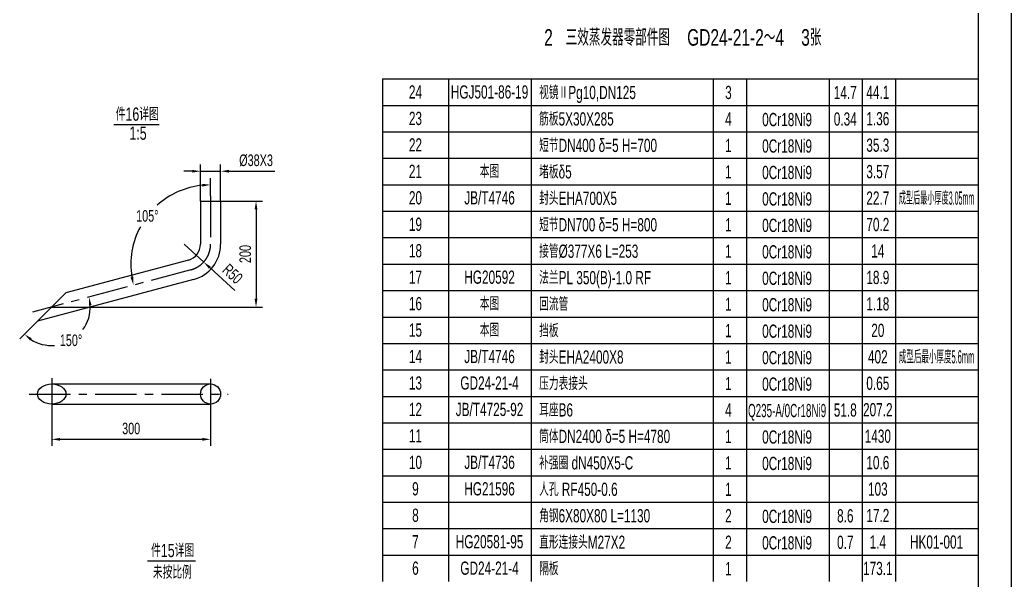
# Model space of a CAD drawing. Header units: millimetres. Extents: x -625 to 14225, y -250 to 20775.
# Drawn here: x 6736 to 14225, y 4023 to 8259 of the extents above; entities that cross this region are included whole.
import ezdxf
from ezdxf.enums import TextEntityAlignment as Align

# ---------------------------------------------------------------- set-up
doc = ezdxf.new("R2010")
doc.units = ezdxf.units.MM
doc.header["$LTSCALE"] = 250
doc.linetypes.add('CENTER', pattern=[2, 1.25, -0.25, 0.25, -0.25])
for name, color, linetype in [('1轮廓实线层', 7, 'Continuous'), ('2细线层', 4, 'Continuous'), ('3中心线层', 1, 'CENTER'), ('6文字层', 3, 'Continuous'), ('图框层', 7, 'Continuous')]:
    doc.layers.add(name, color=color, linetype=linetype)
doc.styles.add('HZ', font='hztxt_e.shx', dxfattribs={"width": 0.7, "bigfont": 'HZTXT.shx'})
doc.styles.add('TH_GBDIM', font='hztxt_e.shx', dxfattribs={"width": 0.7, "bigfont": 'hztxt.shx'})
doc.dimstyles.new('TH_GBDIM', dxfattribs={"dimscale": 25, "dimtxt": 3.5, "dimasz": 2.5, "dimexe": 2, "dimexo": 0, "dimgap": 1.5, "dimtad": 1, "dimdec": 1, "dimzin": 0, "dimdsep": 46, "dimtxsty": 'TH_GBDIM', "dimcen": 2.5, "dimclrd": 130, "dimclre": 130, "dimclrt": 3, "dimadec": 0, "dimazin": 0, "dimtfac": 0.714286, "dimtdec": 1, "dimtmove": 0, "dimatfit": 3, "dimfxl": 0, "dimtzin": 0, "dimlwd": -1, "dimlwe": -1, "dimarcsym": 0})

# ---------------------------------------------------------------- blocks, each defined once
blk = doc.blocks.new('PC_MXB_BLOCK')
at = {"layer": '1轮廓实线层'}
for p, q in [((-180, 8), (-180, 0)), ((0, 8), (0, 0))]:
    blk.add_line(p, q, dxfattribs=at)
at = {"layer": '2细线层'}
for p, q in [((-180, 8), (0, 8)), ((-160, 8), (-160, 0)), ((-135, 8), (-135, 0)), ((-80, 8), (-80, 0)), ((-70, 8), (-70, 0)), ((-45, 8), (-45, 0)), ((-35, 8), (-35, 0)), ((-25, 8), (-25, 0))]:
    blk.add_line(p, q, dxfattribs=at)
at = {"layer": '6文字层', "style": 'HZ'}
for tag, width, p, p2 in [('序号', 2.378407, (-179.07, 2.06), (-160.95, 2.06)), ('图号或标准号', 1.000466, (-159.44, 2.06), (-135.8, 2.06)), ('名称', 6.502948, (-132.63, 1.9), (-82.45, 1.9)), ('数量', 1.156366, (-79.88, 1.9), (-71, 1.9)), ('材料', 3.060174, (-69.51, 1.72), (-45.9, 1.72)), ('单重', 1.208126, (-44.73, 1.88), (-35.53, 1.88)), ('总重', 1.356446, (-35.46, 1.97), (-25.13, 1.97)), ('备注', 2.927927, (-23.94, 1.96), (-1.16, 1.96))]:
    blk.add_attdef(tag, text='', height=4, dxfattribs=dict(at, width=width)).set_placement(p, p2, align=Align.FIT)
blk = doc.blocks.new('*D76')
at = {"layer": '1轮廓实线层', "color": 130, "transparency": 16777216}
for p, q in [((8038.7, 7114.7), (7976.2, 7114.7)), ((8101.2, 6889.6), (8101.2, 7164.7)), ((8101.2, 7114.7), (8253.2, 7114.7)), ((8253.2, 6889.6), (8253.2, 7164.7)), ((8315.7, 7114.7), (8663.2, 7114.7))]:
    blk.add_line(p, q, dxfattribs=at)
for points in [[(8038.7, 7125.1), (8038.7, 7104.2), (8101.2, 7114.7)], [(8315.7, 7125.1), (8315.7, 7104.2), (8253.2, 7114.7)]]:
    blk.add_solid(points, dxfattribs=at)
at = {"layer": 'Defpoints', "color": 0, "transparency": 16777216}
for p in [(8253.2, 7114.7), (8101.2, 6889.6), (8253.2, 6889.6)]:
    blk.add_point(p, dxfattribs=at)
at = {"layer": '1轮廓实线层', "color": 3, "transparency": 16777216, "insert": (8520.7, 7195.9), "char_height": 87.5, "attachment_point": 5, "style": 'TH_GBDIM'}
blk.add_mtext('%%c38X3', dxfattribs=at)
blk = doc.blocks.new('*D77')
at = {"layer": '1轮廓实线层', "color": 130, "transparency": 16777216}
for p, q in [((6977.2, 5309.1), (6977.2, 5037.9)), ((8177.2, 5293.7), (8177.2, 5037.9)), ((7039.7, 5087.9), (8114.7, 5087.9))]:
    blk.add_line(p, q, dxfattribs=at)
for points in [[(7039.7, 5098.3), (7039.7, 5077.5), (6977.2, 5087.9)], [(8114.7, 5098.3), (8114.7, 5077.5), (8177.2, 5087.9)]]:
    blk.add_solid(points, dxfattribs=at)
at = {"layer": 'Defpoints', "color": 0, "transparency": 16777216}
for p in [(6977.2, 5309.1), (8177.2, 5293.7), (8177.2, 5087.9)]:
    blk.add_point(p, dxfattribs=at)
at = {"layer": '1轮廓实线层', "color": 3, "transparency": 16777216, "insert": (7577.2, 5169.2), "char_height": 87.5, "attachment_point": 5, "style": 'TH_GBDIM'}
blk.add_mtext('300', dxfattribs=at)
blk = doc.blocks.new('*D78')
at = {"layer": '1轮廓实线层', "color": 130, "transparency": 16777216}
blk.add_line((6869.8, 5980.6), (6736.1, 5846.9), dxfattribs=at)
for start, end in [(324.06479, 2.67284), (237.32716, 274.26032)]:
    blk.add_arc((6977.2, 6088), 291.1, start, end, dxfattribs=at)
for points in [[(7257.7, 6100), (7278.3, 6103.2), (7258.4, 6163.4)], [(6813.6, 5834.9), (6826.6, 5851.1), (6771.4, 5882.2)]]:
    blk.add_solid(points, dxfattribs=at)
at = {"layer": 'Defpoints', "color": 0, "transparency": 16777216}
for p in [(8029, 6369.9), (7084.7, 6195.5), (6831.3, 6048.9), (6869.8, 5980.6), (7002.6, 5798.1)]:
    blk.add_point(p, dxfattribs=at)
at = {"layer": '1轮廓实线层', "color": 3, "transparency": 16777216, "insert": (7122.8, 5836), "char_height": 87.5, "attachment_point": 5, "style": 'TH_GBDIM'}
blk.add_mtext('150°', dxfattribs=at)
blk = doc.blocks.new('*D79')
at = {"layer": '1轮廓实线层', "color": 130, "transparency": 16777216}
for p, q in [((7977.2, 6563), (8124.9, 6428.2)), ((8359.8, 6213.6), (8171.1, 6386))]:
    blk.add_line(p, q, dxfattribs=at)
blk.add_solid([(8178.1, 6393.7), (8164, 6378.3), (8124.9, 6428.2)], dxfattribs=at)
at = {"layer": 'Defpoints', "color": 0, "transparency": 16777216}
for p in [(7977.2, 6563), (8124.9, 6428.2)]:
    blk.add_point(p, dxfattribs=at)
at = {"layer": '1轮廓实线层', "color": 3, "transparency": 16777216, "insert": (8343.3, 6338.8), "char_height": 87.5, "attachment_point": 5, "rotation": 317.59678, "style": 'TH_GBDIM'}
blk.add_mtext('R50', dxfattribs=at)
blk = doc.blocks.new('*D80')
at = {"layer": '1轮廓实线层', "color": 130, "transparency": 16777216}
blk.add_line((8177.2, 6929.3), (8177.2, 7062.1), dxfattribs=at)
for start, end in [(95.94558, 131.96085), (151.71088, 189.05442)]:
    blk.add_arc((8177.2, 6409.6), 602.6, start, end, dxfattribs=at)
for points in [[(8114.3, 7019.3), (8115.4, 6998.5), (8177.2, 7012.1)], [(7592.4, 6316.9), (7572, 6312.6), (7595.2, 6253.6)]]:
    blk.add_solid(points, dxfattribs=at)
at = {"layer": 'Defpoints', "color": 0, "transparency": 16777216}
for p in [(7831.6, 6903.2), (8177.2, 6929.3), (8177.2, 6563), (8029, 6369.9), (6831.3, 6048.9)]:
    blk.add_point(p, dxfattribs=at)
at = {"layer": '1轮廓实线层', "color": 3, "transparency": 16777216, "insert": (7699.2, 6776.4), "char_height": 87.5, "attachment_point": 5, "style": 'TH_GBDIM'}
blk.add_mtext('105°', dxfattribs=at)
blk = doc.blocks.new('*D81')
at = {"layer": '1轮廓实线层', "color": 130, "transparency": 16777216}
for p, q in [((8177.2, 6889.6), (8570.4, 6889.6)), ((8520.4, 6827.1), (8520.4, 6150.5)), ((6977.2, 6088), (8570.4, 6088))]:
    blk.add_line(p, q, dxfattribs=at)
for points in [[(8510, 6827.1), (8530.8, 6827.1), (8520.4, 6889.6)], [(8510, 6150.5), (8530.8, 6150.5), (8520.4, 6088)]]:
    blk.add_solid(points, dxfattribs=at)
at = {"layer": 'Defpoints', "color": 0, "transparency": 16777216}
for p in [(8177.2, 6889.6), (6977.2, 6088), (8520.4, 6088)]:
    blk.add_point(p, dxfattribs=at)
at = {"layer": '1轮廓实线层', "color": 3, "transparency": 16777216, "insert": (8439.1, 6488.8), "char_height": 87.5, "attachment_point": 5, "rotation": 90, "style": 'TH_GBDIM'}
blk.add_mtext('200', dxfattribs=at)

msp = doc.modelspace()

# ---------------------------------------------------------------- linework, layer by layer
at = {"layer": '1轮廓实线层'}
for p, q in [((8101.232, 6889.571), (8253.232, 6889.571)), ((8101.232, 6889.571), (8101.232, 6563.037)), ((8253.232, 6889.571), (8253.232, 6563.037)), ((8009.326, 6443.262), (7084.712, 6195.512)), ((8048.666, 6296.441), (6869.752, 5980.552)), ((6869.752, 5980.552), (7084.712, 6195.512)), ((6977.232, 5506.366), (8177.232, 5506.366)), ((6977.232, 5354.366), (8177.232, 5354.366))]:
    msp.add_line(p, q, dxfattribs=at)
msp.add_circle((8177.232, 5430.366), 76, dxfattribs=at)
for radius in [124, 276]:
    msp.add_arc((7977.232, 6563.037), radius, 285, 0, dxfattribs=at)
msp.add_ellipse((6977.232, 5430.366), major_axis=(-107.48, 0), ratio=0.70710678, dxfattribs=at)
at = {"layer": '2细线层'}
for p, q in [((14225, 20775), (14225, -250)), ((7447.071, 7467.362), (7789.013, 7467.362)), ((7701.788, 4168.645), (8064.362, 4168.645))]:
    msp.add_line(p, q, dxfattribs=at)
at = {"layer": '3中心线层'}
for p, q in [((8177.232, 6929.298), (8177.232, 6563.037)), ((8028.996, 6369.852), (6831.27, 6048.922)), ((6977.232, 5549.045), (6977.232, 5309.144)), ((8177.232, 5545.09), (8177.232, 5293.688)), ((6805.998, 5430.366), (8309.074, 5430.366))]:
    msp.add_line(p, q, dxfattribs=at)
msp.add_arc((7977.232, 6563.037), 200, 285, 0, dxfattribs=at)
at = {"layer": '图框层'}
msp.add_line((13975, 20525), (13975, 0), dxfattribs=at)

# ---------------------------------------------------------------- block references
ref = msp.add_blockref('PC_MXB_BLOCK', (13975, 7612.5, 2500), dxfattribs=dict(at, xscale=25, yscale=25, zscale=25))
ref.add_attrib('图号或标准号', 'HGJ501-86-19', dxfattribs={"layer": '6文字层', "height": 100, "style": 'HZ', "width": 0.667}).set_placement((10284.533, 7663.9, 2500), align=Align.CENTER)
ref.add_attrib('序号', '24', dxfattribs={"layer": '6文字层', "height": 100, "style": 'HZ', "width": 0.667}).set_placement((9724.749, 7663.9, 2500), align=Align.CENTER)
ref.add_attrib('名称', '视镜ⅡPg10,DN125', (10659.186, 7660.064, 2500), dxfattribs={"layer": '6文字层', "height": 100, "style": 'HZ', "width": 0.667})
ref.add_attrib('数量', '3', dxfattribs={"layer": '6文字层', "height": 100, "style": 'HZ', "width": 0.667}).set_placement((12089.002, 7660.064, 2500), align=Align.CENTER)
ref.add_attrib('单重', '14.7', dxfattribs={"layer": '6文字层', "height": 100, "style": 'HZ', "width": 0.667}).set_placement((12971.75, 7659.479, 2500), align=Align.CENTER)
ref.add_attrib('总重', '44.1', dxfattribs={"layer": '6文字层', "height": 100, "style": 'HZ', "width": 0.667}).set_placement((13217.621, 7661.817, 2500), align=Align.CENTER)
ref = msp.add_blockref('PC_MXB_BLOCK', (13975, 7412.5, 2500), dxfattribs=dict(at, xscale=25, yscale=25, zscale=25))
ref.add_attrib('材料', '0Cr18Ni9', dxfattribs={"layer": '6文字层', "height": 100, "style": 'HZ', "width": 0.667}).set_placement((12532.309, 7455.436, 2500), align=Align.CENTER)
ref.add_attrib('序号', '23', dxfattribs={"layer": '6文字层', "height": 100, "style": 'HZ', "width": 0.667}).set_placement((9724.749, 7463.9, 2500), align=Align.CENTER)
ref.add_attrib('名称', '筋板5X30X285', (10659.186, 7460.064, 2500), dxfattribs={"layer": '6文字层', "height": 100, "style": 'HZ', "width": 0.667})
ref.add_attrib('数量', '4', dxfattribs={"layer": '6文字层', "height": 100, "style": 'HZ', "width": 0.667}).set_placement((12089.002, 7460.064, 2500), align=Align.CENTER)
ref.add_attrib('单重', '0.34', dxfattribs={"layer": '6文字层', "height": 100, "style": 'HZ', "width": 0.667}).set_placement((12971.75, 7459.479, 2500), align=Align.CENTER)
ref.add_attrib('总重', '1.36', dxfattribs={"layer": '6文字层', "height": 100, "style": 'HZ', "width": 0.667}).set_placement((13217.621, 7461.817, 2500), align=Align.CENTER)
ref = msp.add_blockref('PC_MXB_BLOCK', (13975, 7212.5, 2500), dxfattribs=dict(at, xscale=25, yscale=25, zscale=25))
ref.add_attrib('材料', '0Cr18Ni9', dxfattribs={"layer": '6文字层', "height": 100, "style": 'HZ', "width": 0.667}).set_placement((12532.309, 7255.436, 2500), align=Align.CENTER)
ref.add_attrib('序号', '22', dxfattribs={"layer": '6文字层', "height": 100, "style": 'HZ', "width": 0.667}).set_placement((9724.749, 7263.9, 2500), align=Align.CENTER)
ref.add_attrib('名称', '短节DN400 δ=5 H=700', (10659.186, 7260.064, 2500), dxfattribs={"layer": '6文字层', "height": 100, "style": 'HZ', "width": 0.667})
ref.add_attrib('数量', '1', dxfattribs={"layer": '6文字层', "height": 100, "style": 'HZ', "width": 0.667}).set_placement((12089.002, 7260.064, 2500), align=Align.CENTER)
ref.add_attrib('总重', '35.3', dxfattribs={"layer": '6文字层', "height": 100, "style": 'HZ', "width": 0.667}).set_placement((13217.621, 7261.817, 2500), align=Align.CENTER)
ref = msp.add_blockref('PC_MXB_BLOCK', (13975, 7012.5, 2500), dxfattribs=dict(at, xscale=25, yscale=25, zscale=25))
ref.add_attrib('材料', '0Cr18Ni9', dxfattribs={"layer": '6文字层', "height": 100, "style": 'HZ', "width": 0.667}).set_placement((12532.309, 7055.436, 2500), align=Align.CENTER)
ref.add_attrib('图号或标准号', '本图', dxfattribs={"layer": '6文字层', "height": 100, "style": 'HZ', "width": 0.667}).set_placement((10284.533, 7063.9, 2500), align=Align.CENTER)
ref.add_attrib('序号', '21', dxfattribs={"layer": '6文字层', "height": 100, "style": 'HZ', "width": 0.667}).set_placement((9724.749, 7063.9, 2500), align=Align.CENTER)
ref.add_attrib('名称', '堵板δ5', (10659.186, 7060.064, 2500), dxfattribs={"layer": '6文字层', "height": 100, "style": 'HZ', "width": 0.667})
ref.add_attrib('数量', '1', dxfattribs={"layer": '6文字层', "height": 100, "style": 'HZ', "width": 0.667}).set_placement((12089.002, 7060.064, 2500), align=Align.CENTER)
ref.add_attrib('总重', '3.57', dxfattribs={"layer": '6文字层', "height": 100, "style": 'HZ', "width": 0.667}).set_placement((13217.621, 7061.817, 2500), align=Align.CENTER)
ref = msp.add_blockref('PC_MXB_BLOCK', (13975, 6812.5, 2500), dxfattribs=dict(at, xscale=25, yscale=25, zscale=25))
ref.add_attrib('材料', '0Cr18Ni9', dxfattribs={"layer": '6文字层', "height": 100, "style": 'HZ', "width": 0.667}).set_placement((12532.309, 6855.436, 2500), align=Align.CENTER)
ref.add_attrib('图号或标准号', 'JB/T4746', dxfattribs={"layer": '6文字层', "height": 100, "style": 'HZ', "width": 0.667}).set_placement((10284.533, 6863.9, 2500), align=Align.CENTER)
ref.add_attrib('序号', '20', dxfattribs={"layer": '6文字层', "height": 100, "style": 'HZ', "width": 0.667}).set_placement((9724.749, 6863.9, 2500), align=Align.CENTER)
ref.add_attrib('名称', '封头EHA700X5', (10659.186, 6860.064, 2500), dxfattribs={"layer": '6文字层', "height": 100, "style": 'HZ', "width": 0.667})
ref.add_attrib('数量', '1', dxfattribs={"layer": '6文字层', "height": 100, "style": 'HZ', "width": 0.667}).set_placement((12089.002, 6860.064, 2500), align=Align.CENTER)
ref.add_attrib('备注', '成型后最小厚度3.05mm', dxfattribs={"layer": '6文字层', "height": 100, "style": 'HZ', "width": 0.495171}).set_placement((13376.51, 6861.537, 2500), (13945.957, 6861.537, 2500), align=Align.FIT)
ref.add_attrib('总重', '22.7', dxfattribs={"layer": '6文字层', "height": 100, "style": 'HZ', "width": 0.667}).set_placement((13217.621, 6861.817, 2500), align=Align.CENTER)
ref = msp.add_blockref('PC_MXB_BLOCK', (13975, 6612.5, 2500), dxfattribs=dict(at, xscale=25, yscale=25, zscale=25))
ref.add_attrib('材料', '0Cr18Ni9', dxfattribs={"layer": '6文字层', "height": 100, "style": 'HZ', "width": 0.667}).set_placement((12532.309, 6655.436, 2500), align=Align.CENTER)
ref.add_attrib('序号', '19', dxfattribs={"layer": '6文字层', "height": 100, "style": 'HZ', "width": 0.667}).set_placement((9724.749, 6663.9, 2500), align=Align.CENTER)
ref.add_attrib('名称', '短节DN700 δ=5 H=800', (10659.186, 6660.064, 2500), dxfattribs={"layer": '6文字层', "height": 100, "style": 'HZ', "width": 0.667})
ref.add_attrib('数量', '1', dxfattribs={"layer": '6文字层', "height": 100, "style": 'HZ', "width": 0.667}).set_placement((12089.002, 6660.064, 2500), align=Align.CENTER)
ref.add_attrib('总重', '70.2', dxfattribs={"layer": '6文字层', "height": 100, "style": 'HZ', "width": 0.667}).set_placement((13217.621, 6661.817, 2500), align=Align.CENTER)
ref = msp.add_blockref('PC_MXB_BLOCK', (13975, 6412.5, 2500), dxfattribs=dict(at, xscale=25, yscale=25, zscale=25))
ref.add_attrib('材料', '0Cr18Ni9', dxfattribs={"layer": '6文字层', "height": 100, "style": 'HZ', "width": 0.667}).set_placement((12532.309, 6455.436, 2500), align=Align.CENTER)
ref.add_attrib('序号', '18', dxfattribs={"layer": '6文字层', "height": 100, "style": 'HZ', "width": 0.667}).set_placement((9724.749, 6463.9, 2500), align=Align.CENTER)
ref.add_attrib('名称', '接管%%C377X6 L=253', (10659.186, 6460.064, 2500), dxfattribs={"layer": '6文字层', "height": 100, "style": 'HZ', "width": 0.667})
ref.add_attrib('数量', '1', dxfattribs={"layer": '6文字层', "height": 100, "style": 'HZ', "width": 0.667}).set_placement((12089.002, 6460.064, 2500), align=Align.CENTER)
ref.add_attrib('总重', '14', dxfattribs={"layer": '6文字层', "height": 100, "style": 'HZ', "width": 0.667}).set_placement((13217.621, 6461.817, 2500), align=Align.CENTER)
ref = msp.add_blockref('PC_MXB_BLOCK', (13975, 6212.5, 2500), dxfattribs=dict(at, xscale=25, yscale=25, zscale=25))
ref.add_attrib('材料', '0Cr18Ni9', dxfattribs={"layer": '6文字层', "height": 100, "style": 'HZ', "width": 0.667}).set_placement((12532.309, 6255.436, 2500), align=Align.CENTER)
ref.add_attrib('图号或标准号', 'HG20592', dxfattribs={"layer": '6文字层', "height": 100, "style": 'HZ', "width": 0.667}).set_placement((10284.533, 6263.9, 2500), align=Align.CENTER)
ref.add_attrib('序号', '17', dxfattribs={"layer": '6文字层', "height": 100, "style": 'HZ', "width": 0.667}).set_placement((9724.749, 6263.9, 2500), align=Align.CENTER)
ref.add_attrib('名称', '法兰PL 350(B)-1.0 RF', (10659.186, 6260.064, 2500), dxfattribs={"layer": '6文字层', "height": 100, "style": 'HZ', "width": 0.667})
ref.add_attrib('数量', '1', dxfattribs={"layer": '6文字层', "height": 100, "style": 'HZ', "width": 0.667}).set_placement((12089.002, 6260.064, 2500), align=Align.CENTER)
ref.add_attrib('总重', '18.9', dxfattribs={"layer": '6文字层', "height": 100, "style": 'HZ', "width": 0.667}).set_placement((13217.621, 6261.817, 2500), align=Align.CENTER)
ref = msp.add_blockref('PC_MXB_BLOCK', (13975, 6012.5, 2500), dxfattribs=dict(at, xscale=25, yscale=25, zscale=25))
ref.add_attrib('材料', '0Cr18Ni9', dxfattribs={"layer": '6文字层', "height": 100, "style": 'HZ', "width": 0.667}).set_placement((12532.309, 6055.436, 2500), align=Align.CENTER)
ref.add_attrib('图号或标准号', '本图', dxfattribs={"layer": '6文字层', "height": 100, "style": 'HZ', "width": 0.667}).set_placement((10284.533, 6063.9, 2500), align=Align.CENTER)
ref.add_attrib('序号', '16', dxfattribs={"layer": '6文字层', "height": 100, "style": 'HZ', "width": 0.667}).set_placement((9724.749, 6063.9, 2500), align=Align.CENTER)
ref.add_attrib('名称', '回流管', (10659.186, 6060.064, 2500), dxfattribs={"layer": '6文字层', "height": 100, "style": 'HZ', "width": 0.667})
ref.add_attrib('数量', '1', dxfattribs={"layer": '6文字层', "height": 100, "style": 'HZ', "width": 0.667}).set_placement((12089.002, 6060.064, 2500), align=Align.CENTER)
ref.add_attrib('总重', '1.18', dxfattribs={"layer": '6文字层', "height": 100, "style": 'HZ', "width": 0.667}).set_placement((13217.621, 6061.817, 2500), align=Align.CENTER)
ref = msp.add_blockref('PC_MXB_BLOCK', (13975, 5812.5, 2500), dxfattribs=dict(at, xscale=25, yscale=25, zscale=25))
ref.add_attrib('材料', '0Cr18Ni9', dxfattribs={"layer": '6文字层', "height": 100, "style": 'HZ', "width": 0.667}).set_placement((12532.309, 5855.436, 2500), align=Align.CENTER)
ref.add_attrib('图号或标准号', '本图', dxfattribs={"layer": '6文字层', "height": 100, "style": 'HZ', "width": 0.667}).set_placement((10284.533, 5863.9, 2500), align=Align.CENTER)
ref.add_attrib('序号', '15', dxfattribs={"layer": '6文字层', "height": 100, "style": 'HZ', "width": 0.667}).set_placement((9724.749, 5863.9, 2500), align=Align.CENTER)
ref.add_attrib('名称', '挡板', (10659.186, 5860.064, 2500), dxfattribs={"layer": '6文字层', "height": 100, "style": 'HZ', "width": 0.667})
ref.add_attrib('数量', '1', dxfattribs={"layer": '6文字层', "height": 100, "style": 'HZ', "width": 0.667}).set_placement((12089.002, 5860.064, 2500), align=Align.CENTER)
ref.add_attrib('总重', '20', dxfattribs={"layer": '6文字层', "height": 100, "style": 'HZ', "width": 0.667}).set_placement((13217.621, 5861.817, 2500), align=Align.CENTER)
ref = msp.add_blockref('PC_MXB_BLOCK', (13975, 5612.5, 2500), dxfattribs=dict(at, xscale=25, yscale=25, zscale=25))
ref.add_attrib('材料', '0Cr18Ni9', dxfattribs={"layer": '6文字层', "height": 100, "style": 'HZ', "width": 0.667}).set_placement((12532.309, 5655.436, 2500), align=Align.CENTER)
ref.add_attrib('图号或标准号', 'JB/T4746', dxfattribs={"layer": '6文字层', "height": 100, "style": 'HZ', "width": 0.667}).set_placement((10284.533, 5663.9, 2500), align=Align.CENTER)
ref.add_attrib('序号', '14', dxfattribs={"layer": '6文字层', "height": 100, "style": 'HZ', "width": 0.667}).set_placement((9724.749, 5663.9, 2500), align=Align.CENTER)
ref.add_attrib('名称', '封头EHA2400X8', (10659.186, 5660.064, 2500), dxfattribs={"layer": '6文字层', "height": 100, "style": 'HZ', "width": 0.667})
ref.add_attrib('数量', '1', dxfattribs={"layer": '6文字层', "height": 100, "style": 'HZ', "width": 0.667}).set_placement((12089.002, 5660.064, 2500), align=Align.CENTER)
ref.add_attrib('备注', '成型后最小厚度5.6mm', dxfattribs={"layer": '6文字层', "height": 100, "style": 'HZ', "width": 0.527964}).set_placement((13376.51, 5661.537, 2500), (13945.957, 5661.537, 2500), align=Align.FIT)
ref.add_attrib('总重', '402', dxfattribs={"layer": '6文字层', "height": 100, "style": 'HZ', "width": 0.667}).set_placement((13217.621, 5661.817, 2500), align=Align.CENTER)
ref = msp.add_blockref('PC_MXB_BLOCK', (13975, 5412.5, 2500), dxfattribs=dict(at, xscale=25, yscale=25, zscale=25))
ref.add_attrib('材料', '0Cr18Ni9', dxfattribs={"layer": '6文字层', "height": 100, "style": 'HZ', "width": 0.667}).set_placement((12532.309, 5455.436, 2500), align=Align.CENTER)
ref.add_attrib('图号或标准号', 'GD24-21-4', dxfattribs={"layer": '6文字层', "height": 100, "style": 'HZ', "width": 0.667}).set_placement((10284.533, 5463.9, 2500), align=Align.CENTER)
ref.add_attrib('序号', '13', dxfattribs={"layer": '6文字层', "height": 100, "style": 'HZ', "width": 0.667}).set_placement((9724.749, 5463.9, 2500), align=Align.CENTER)
ref.add_attrib('名称', '压力表接头', (10659.186, 5460.064, 2500), dxfattribs={"layer": '6文字层', "height": 100, "style": 'HZ', "width": 0.667})
ref.add_attrib('数量', '1', dxfattribs={"layer": '6文字层', "height": 100, "style": 'HZ', "width": 0.667}).set_placement((12089.002, 5460.064, 2500), align=Align.CENTER)
ref.add_attrib('总重', '0.65', dxfattribs={"layer": '6文字层', "height": 100, "style": 'HZ', "width": 0.667}).set_placement((13217.621, 5461.817, 2500), align=Align.CENTER)
ref = msp.add_blockref('PC_MXB_BLOCK', (13975, 5212.5, 2500), dxfattribs=dict(at, xscale=25, yscale=25, zscale=25))
ref.add_attrib('材料', 'Q235-A/0Cr18Ni9', dxfattribs={"layer": '6文字层', "height": 100, "style": 'HZ', "width": 0.57395}).set_placement((12237.135, 5255.436, 2500), (12827.484, 5255.436, 2500), align=Align.FIT)
ref.add_attrib('图号或标准号', 'JB/T4725-92', dxfattribs={"layer": '6文字层', "height": 100, "style": 'HZ', "width": 0.667}).set_placement((10284.533, 5263.9, 2500), align=Align.CENTER)
ref.add_attrib('序号', '12', dxfattribs={"layer": '6文字层', "height": 100, "style": 'HZ', "width": 0.667}).set_placement((9724.749, 5263.9, 2500), align=Align.CENTER)
ref.add_attrib('名称', '耳座B6', (10659.186, 5260.064, 2500), dxfattribs={"layer": '6文字层', "height": 100, "style": 'HZ', "width": 0.667})
ref.add_attrib('数量', '4', dxfattribs={"layer": '6文字层', "height": 100, "style": 'HZ', "width": 0.667}).set_placement((12089.002, 5260.064, 2500), align=Align.CENTER)
ref.add_attrib('单重', '51.8', dxfattribs={"layer": '6文字层', "height": 100, "style": 'HZ', "width": 0.667}).set_placement((12971.75, 5259.479, 2500), align=Align.CENTER)
ref.add_attrib('总重', '207.2', dxfattribs={"layer": '6文字层', "height": 100, "style": 'HZ', "width": 0.667}).set_placement((13217.621, 5261.817, 2500), align=Align.CENTER)
ref = msp.add_blockref('PC_MXB_BLOCK', (13975, 5012.5, 2500), dxfattribs=dict(at, xscale=25, yscale=25, zscale=25))
ref.add_attrib('材料', '0Cr18Ni9', dxfattribs={"layer": '6文字层', "height": 100, "style": 'HZ', "width": 0.667}).set_placement((12532.309, 5055.436, 2500), align=Align.CENTER)
ref.add_attrib('序号', '11', dxfattribs={"layer": '6文字层', "height": 100, "style": 'HZ', "width": 0.667}).set_placement((9724.749, 5063.9, 2500), align=Align.CENTER)
ref.add_attrib('名称', '筒体DN2400 δ=5 H=4780', (10659.186, 5060.064, 2500), dxfattribs={"layer": '6文字层', "height": 100, "style": 'HZ', "width": 0.667})
ref.add_attrib('数量', '1', dxfattribs={"layer": '6文字层', "height": 100, "style": 'HZ', "width": 0.667}).set_placement((12089.002, 5060.064, 2500), align=Align.CENTER)
ref.add_attrib('总重', '1430', dxfattribs={"layer": '6文字层', "height": 100, "style": 'HZ', "width": 0.667}).set_placement((13217.621, 5061.817, 2500), align=Align.CENTER)
ref = msp.add_blockref('PC_MXB_BLOCK', (13975, 4812.5, 2500), dxfattribs=dict(at, xscale=25, yscale=25, zscale=25))
ref.add_attrib('材料', '0Cr18Ni9', dxfattribs={"layer": '6文字层', "height": 100, "style": 'HZ', "width": 0.667}).set_placement((12532.309, 4855.436, 2500), align=Align.CENTER)
ref.add_attrib('图号或标准号', 'JB/T4736', dxfattribs={"layer": '6文字层', "height": 100, "style": 'HZ', "width": 0.667}).set_placement((10284.533, 4863.9, 2500), align=Align.CENTER)
ref.add_attrib('序号', '10', dxfattribs={"layer": '6文字层', "height": 100, "style": 'HZ', "width": 0.667}).set_placement((9724.749, 4863.9, 2500), align=Align.CENTER)
ref.add_attrib('名称', '补强圈 dN450X5-C', (10659.186, 4860.064, 2500), dxfattribs={"layer": '6文字层', "height": 100, "style": 'HZ', "width": 0.667})
ref.add_attrib('数量', '1', dxfattribs={"layer": '6文字层', "height": 100, "style": 'HZ', "width": 0.667}).set_placement((12089.002, 4860.064, 2500), align=Align.CENTER)
ref.add_attrib('总重', '10.6', dxfattribs={"layer": '6文字层', "height": 100, "style": 'HZ', "width": 0.667}).set_placement((13217.621, 4861.817, 2500), align=Align.CENTER)
ref = msp.add_blockref('PC_MXB_BLOCK', (13975, 4612.5, 2500), dxfattribs=dict(at, xscale=25, yscale=25, zscale=25))
ref.add_attrib('图号或标准号', 'HG21596', dxfattribs={"layer": '6文字层', "height": 100, "style": 'HZ', "width": 0.667}).set_placement((10284.533, 4663.9, 2500), align=Align.CENTER)
ref.add_attrib('序号', '9', dxfattribs={"layer": '6文字层', "height": 100, "style": 'HZ', "width": 0.667}).set_placement((9724.749, 4663.9, 2500), align=Align.CENTER)
ref.add_attrib('名称', '人孔 RF450-0.6 ', (10659.186, 4660.064, 2500), dxfattribs={"layer": '6文字层', "height": 100, "style": 'HZ', "width": 0.667})
ref.add_attrib('数量', '1', dxfattribs={"layer": '6文字层', "height": 100, "style": 'HZ', "width": 0.667}).set_placement((12089.002, 4660.064, 2500), align=Align.CENTER)
ref.add_attrib('总重', '103', dxfattribs={"layer": '6文字层', "height": 100, "style": 'HZ', "width": 0.667}).set_placement((13217.621, 4661.817, 2500), align=Align.CENTER)
ref = msp.add_blockref('PC_MXB_BLOCK', (13975, 4412.5, 2500), dxfattribs=dict(at, xscale=25, yscale=25, zscale=25))
ref.add_attrib('材料', '0Cr18Ni9', dxfattribs={"layer": '6文字层', "height": 100, "style": 'HZ', "width": 0.667}).set_placement((12532.309, 4455.436, 2500), align=Align.CENTER)
ref.add_attrib('序号', '8', dxfattribs={"layer": '6文字层', "height": 100, "style": 'HZ', "width": 0.667}).set_placement((9724.749, 4463.9, 2500), align=Align.CENTER)
ref.add_attrib('名称', '角钢6X80X80 L=1130', (10659.186, 4460.064, 2500), dxfattribs={"layer": '6文字层', "height": 100, "style": 'HZ', "width": 0.667})
ref.add_attrib('数量', '2', dxfattribs={"layer": '6文字层', "height": 100, "style": 'HZ', "width": 0.667}).set_placement((12089.002, 4460.064, 2500), align=Align.CENTER)
ref.add_attrib('单重', '8.6', dxfattribs={"layer": '6文字层', "height": 100, "style": 'HZ', "width": 0.667}).set_placement((12971.75, 4459.479, 2500), align=Align.CENTER)
ref.add_attrib('总重', '17.2', dxfattribs={"layer": '6文字层', "height": 100, "style": 'HZ', "width": 0.667}).set_placement((13217.621, 4461.817, 2500), align=Align.CENTER)
ref = msp.add_blockref('PC_MXB_BLOCK', (13975, 4212.5, 2500), dxfattribs=dict(at, xscale=25, yscale=25, zscale=25))
ref.add_attrib('材料', '0Cr18Ni9', dxfattribs={"layer": '6文字层', "height": 100, "style": 'HZ', "width": 0.667}).set_placement((12532.309, 4255.436, 2500), align=Align.CENTER)
ref.add_attrib('图号或标准号', 'HG20581-95', dxfattribs={"layer": '6文字层', "height": 100, "style": 'HZ', "width": 0.667}).set_placement((10284.533, 4263.9, 2500), align=Align.CENTER)
ref.add_attrib('序号', '7', dxfattribs={"layer": '6文字层', "height": 100, "style": 'HZ', "width": 0.667}).set_placement((9724.749, 4263.9, 2500), align=Align.CENTER)
ref.add_attrib('名称', '直形连接头M27X2', (10659.186, 4260.064, 2500), dxfattribs={"layer": '6文字层', "height": 100, "style": 'HZ', "width": 0.667})
ref.add_attrib('数量', '2', dxfattribs={"layer": '6文字层', "height": 100, "style": 'HZ', "width": 0.667}).set_placement((12089.002, 4260.064, 2500), align=Align.CENTER)
ref.add_attrib('备注', 'HK01-001', dxfattribs={"layer": '6文字层', "height": 100, "style": 'HZ', "width": 0.667}).set_placement((13661.233, 4261.537, 2500), align=Align.CENTER)
ref.add_attrib('单重', '0.7', dxfattribs={"layer": '6文字层', "height": 100, "style": 'HZ', "width": 0.667}).set_placement((12971.75, 4259.479, 2500), align=Align.CENTER)
ref.add_attrib('总重', '1.4', dxfattribs={"layer": '6文字层', "height": 100, "style": 'HZ', "width": 0.667}).set_placement((13217.621, 4261.817, 2500), align=Align.CENTER)
ref = msp.add_blockref('PC_MXB_BLOCK', (13975, 4012.5, 2500), dxfattribs=dict(at, xscale=25, yscale=25, zscale=25))
ref.add_attrib('图号或标准号', 'GD24-21-4', dxfattribs={"layer": '6文字层', "height": 100, "style": 'HZ', "width": 0.667}).set_placement((10284.533, 4063.9, 2500), align=Align.CENTER)
ref.add_attrib('序号', '6', dxfattribs={"layer": '6文字层', "height": 100, "style": 'HZ', "width": 0.667}).set_placement((9724.749, 4063.9, 2500), align=Align.CENTER)
ref.add_attrib('名称', '隔板', (10659.186, 4060.064, 2500), dxfattribs={"layer": '6文字层', "height": 100, "style": 'HZ', "width": 0.667})
ref.add_attrib('数量', '1', dxfattribs={"layer": '6文字层', "height": 100, "style": 'HZ', "width": 0.667}).set_placement((12089.002, 4060.064, 2500), align=Align.CENTER)
ref.add_attrib('总重', '173.1', dxfattribs={"layer": '6文字层', "height": 100, "style": 'HZ', "width": 0.667}).set_placement((13217.621, 4061.817, 2500), align=Align.CENTER)

# ---------------------------------------------------------------- texts
at = {"layer": '2细线层', "style": 'TH_GBDIM', "width": 0.7}
for s, p in [('件16详图', (7460.743, 7496.205)), ('1:5', (7563.873, 7352.47)), ('件15详图', (7728.043, 4197.489)), ('未按比例', (7741.448, 4033.658))]:
    msp.add_text(s, height=100, dxfattribs=at).set_placement(p)
at = {"layer": '6文字层', "style": 'TH_GBDIM', "width": 0.7}
msp.add_text('2   三效蒸发器零部件图    GD24-21-2～4    3张', height=125, dxfattribs=at).set_placement((10697.314, 8063.914))

# ---------------------------------------------------------------- dimensions: what is measured, and where the dimension line sits
at = {"layer": '1轮廓实线层'}
dim = msp.add_linear_dim(base=(8253.232, 7114.658), p1=(8101.232, 6889.571), p2=(8253.232, 6889.571), text='%%c38X3', dimstyle='TH_GBDIM', override={"dimlfac": 0.25, "dimzin": 8}, dxfattribs=at)
dim.commit()
dim.dimension.update_dxf_attribs({"geometry": '*D76', "text_midpoint": (8520.732, 7195.908)})
for base, line1, line2, picture, middle in [((7831.616, 6903.163), ((8177.232, 6929.298), (8177.232, 6563.037)), ((8028.996, 6369.852), (6831.27, 6048.922)), '*D80', (7699.186, 6776.389)), ((7002.599, 5798.083), ((8028.996, 6369.852), (6831.27, 6048.922)), ((6869.752, 5980.552), (7084.712, 6195.512)), '*D78', (7122.76, 5835.97))]:
    dim = msp.add_angular_dim_2l(base=base, line1=line1, line2=line2, dimstyle='TH_GBDIM', override={"dimtih": 1, "dimlfac": 0.25, "dimzin": 8}, dxfattribs=at)
    dim.commit()
    dim.dimension.update_dxf_attribs({"geometry": picture, "text_midpoint": middle})
dim = msp.add_linear_dim(base=(8520.379, 6088.032), p1=(8177.232, 6889.571), p2=(6977.232, 6088.032), angle=90, text='200', dimstyle='TH_GBDIM', override={"dimlfac": 0.25, "dimzin": 8}, dxfattribs=at)
dim.commit()
dim.dimension.update_dxf_attribs({"geometry": '*D81', "text_midpoint": (8439.129, 6488.802)})
dim = msp.add_radius_dim(center=(7977.232, 6563.037), mpoint=(8124.916, 6428.168), dimstyle='TH_GBDIM', override={"dimlfac": 0.25, "dimzin": 8}, dxfattribs=at)
dim.commit()
dim.dimension.update_dxf_attribs({"geometry": '*D79', "text_midpoint": (8343.312, 6338.755)})
dim = msp.add_linear_dim(base=(8177.232, 5087.915), p1=(6977.232, 5309.144), p2=(8177.232, 5293.688), dimstyle='TH_GBDIM', override={"dimlfac": 0.25, "dimzin": 8}, dxfattribs=at)
dim.commit()
dim.dimension.update_dxf_attribs({"geometry": '*D77', "text_midpoint": (7577.232, 5169.165)})

doc.saveas('drawing.dxf')
